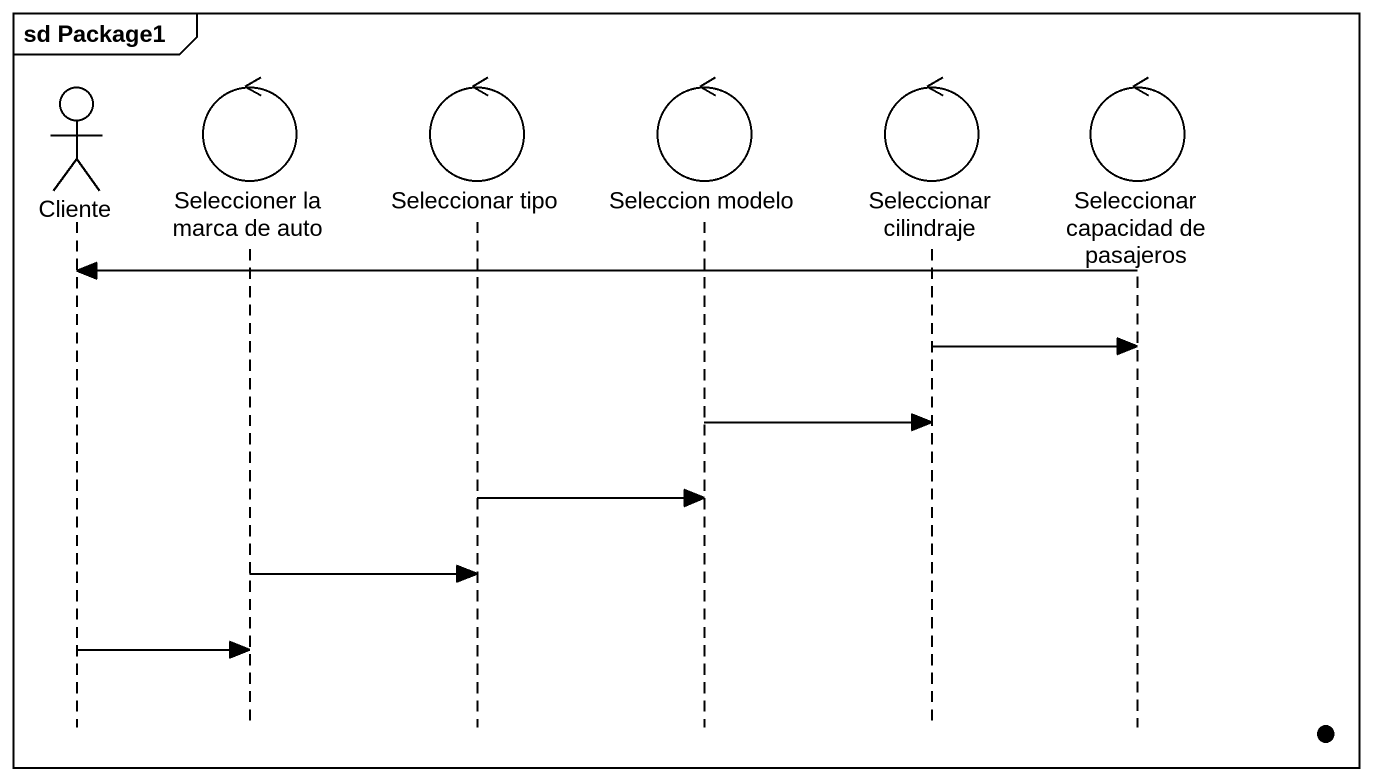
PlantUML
@startuml
mainframe sd Package1
hide footbox
actor Cliente
control "Seleccioner la marca de auto" as Seleccioner_la_marca_de_auto
control "Seleccionar tipo" as Seleccionar_tipo
control "Seleccion modelo" as Seleccion_modelo
control "Seleccionar cilindraje" as Seleccionar_cilindraje
control "Seleccionar capacidad de pasajeros" as Seleccionar_capacidad_de

Seleccionar_capacidad_de -> Cliente
Seleccionar_cilindraje -> Seleccionar_capacidad_de
Seleccion_modelo -> Seleccionar_cilindraje
Seleccionar_tipo -> Seleccion_modelo
Seleccioner_la_marca_de_auto -> Seleccionar_tipo
Cliente -> Seleccioner_la_marca_de_auto
@enduml
